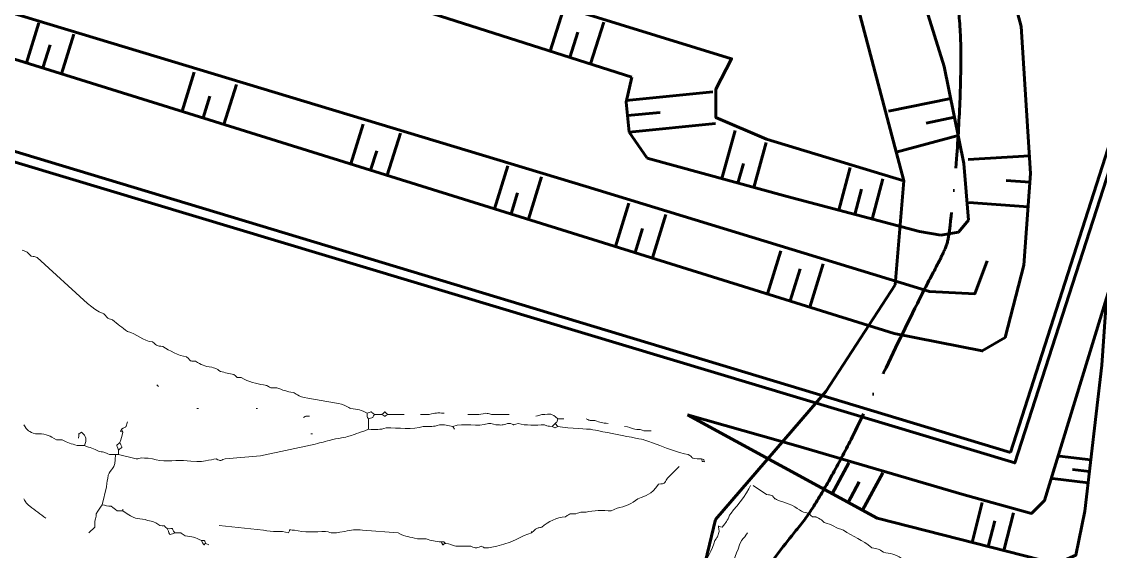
# Model space of a CAD drawing. Header units: centimetres. Extents: x -1591 to 2988, y -2086 to 1278.
# Drawn here: x 2119.3 to 2412.6, y -34.9 to 109.1 of the extents above; entities that cross this region are included whole.
import ezdxf

# ---------------------------------------------------------------- set-up
doc = ezdxf.new("R2010")
doc.units = ezdxf.units.CM
doc.header["$MEASUREMENT"] = 0
doc.linetypes.add('ACAD_ISO04W100', pattern=[30, 24, -3, 0, -3])
for name, color, linetype in [('layer 1', 7, 'Continuous'), ('Lines', 10, 'Continuous'), ('Дороги', 210, 'Continuous')]:
    doc.layers.add(name, color=color, linetype=linetype)

msp = doc.modelspace()

# ---------------------------------------------------------------- linework, layer by layer
at = {"layer": 'layer 1', "lineweight": 20}
for points, knots in [([(2223.306, 2.32), (2223.306, 2.32), (2218.88, 2.32), (2218.88, 2.32), (2218.88, 2.32), (2217.319, 3.393), (2218.832, 3.393), (2217.271, 2.32), (2217.271, 2.32), (2217.271, 2.32), (2215.259, 2.32), (2215.259, 2.32), (2215.259, 2.32), (2213.651, 3.364), (2215.109, 3.193), (2213.248, 2.722), (2213.248, 2.722), (2211.671, 3.531), (2210.676, 3.786), (2208.822, 3.929), (2208.822, 3.929), (2208.09, 4.154), (2207.559, 5.038), (2204.396, 5.538), (2204.396, 5.538), (2204.396, 5.538), (2197.154, 6.745), (2197.154, 6.745), (2197.154, 6.745), (2194.272, 7.243), (2193.86, 8.076), (2193.11, 8.317), (2193.11, 8.317), (2191.474, 8.482), (2190.207, 9.042), (2188.705, 9.562), (2188.705, 9.562), (2188.705, 9.562), (2187.096, 9.562), (2187.096, 9.562), (2187.096, 9.562), (2185.886, 10.275), (2186.412, 10.086), (2185.084, 10.366), (2185.084, 10.366), (2183.272, 10.621), (2180.995, 11.212), (2179.049, 12.378), (2179.049, 12.378), (2176.95, 12.543), (2178.652, 12.032), (2177.037, 13.183), (2177.037, 13.183), (2175.765, 13.423), (2174.688, 13.747), (2173.416, 13.987), (2173.416, 13.987), (2172.01, 15.02), (2172.634, 14.63), (2171.002, 15.194), (2171.002, 15.194), (2168.985, 15.349), (2168.225, 15.817), (2166.577, 16.804), (2166.577, 16.804), (2164.549, 17.004), (2165.883, 16.46), (2164.163, 18.011), (2164.163, 18.011), (2161.952, 18.18), (2159.578, 19.717), (2157.725, 20.827), (2157.725, 20.827), (2155.909, 20.966), (2156.339, 20.905), (2154.909, 22.034), (2154.909, 22.034), (2152.37, 22.284), (2150.548, 24.328), (2148.069, 24.85), (2148.069, 24.85), (2146.697, 25.963), (2145.377, 26.84), (2144.046, 28.069), (2144.046, 28.069), (2142.326, 28.564), (2143.063, 28.279), (2141.632, 29.678), (2141.632, 29.678), (2140.749, 30.271), (2140.725, 29.591), (2137.206, 32.495), (2137.206, 32.495), (2137.206, 32.495), (2123.527, 44.967), (2123.527, 44.967), (2123.527, 44.967), (2122.538, 45.323), (2122.837, 45.192), (2121.917, 45.37), (2121.917, 45.37), (2120.513, 46.666), (2121.123, 46.294), (2119.503, 46.979)], [0, 0, 0, 0, 0.037037, 0.037037, 0.037037, 0.037037, 0.0740741, 0.0740741, 0.0740741, 0.0740741, 0.1111111, 0.1111111, 0.1111111, 0.1111111, 0.1481481, 0.1481481, 0.1481481, 0.1481482, 0.1851852, 0.1851852, 0.1851852, 0.1851852, 0.2222222, 0.2222222, 0.2222222, 0.2222222, 0.2592593, 0.2592593, 0.2592593, 0.2592593, 0.2962963, 0.2962963, 0.2962963, 0.2962963, 0.3333333, 0.3333333, 0.3333333, 0.3333333, 0.3703704, 0.3703704, 0.3703704, 0.3703704, 0.4074074, 0.4074074, 0.4074074, 0.4074074, 0.4444444, 0.4444444, 0.4444444, 0.4444445, 0.4814815, 0.4814815, 0.4814815, 0.4814815, 0.5185185, 0.5185185, 0.5185185, 0.5185185, 0.5555556, 0.5555556, 0.5555556, 0.5555556, 0.5925926, 0.5925926, 0.5925926, 0.5925926, 0.6296296, 0.6296296, 0.6296296, 0.6296296, 0.6666667, 0.6666667, 0.6666667, 0.6666667, 0.7037037, 0.7037037, 0.7037037, 0.7037037, 0.7407407, 0.7407407, 0.7407407, 0.7407408, 0.7777778, 0.7777778, 0.7777778, 0.7777778, 0.8148148, 0.8148148, 0.8148148, 0.8148148, 0.8518519, 0.8518519, 0.8518519, 0.8518519, 0.8888889, 0.8888889, 0.8888889, 0.8888889, 0.9259259, 0.9259259, 0.9259259, 0.9259259, 1, 1, 1, 1]), ([(2119.906, -0.497), (2120.981, -2.053), (2121.221, -2.405), (2123.124, -2.911), (2123.124, -2.911), (2123.124, -2.911), (2123.929, -2.911), (2123.929, -2.911), (2123.929, -2.911), (2126.126, -2.959), (2126.996, -3.466), (2128.757, -4.52), (2128.757, -4.52), (2128.757, -4.52), (2130.366, -4.52), (2130.366, -4.52), (2130.366, -4.52), (2131.91, -5.411), (2132.763, -5.567), (2134.39, -6.129), (2134.39, -6.129), (2134.39, -6.129), (2136.401, -6.129), (2136.401, -6.129), (2136.401, -6.129), (2138.042, -6.802), (2138.762, -6.779), (2140.425, -7.739), (2140.425, -7.739), (2142.041, -7.863), (2141.821, -7.974), (2143.241, -8.543), (2143.241, -8.543), (2143.241, -8.543), (2144.851, -8.543), (2144.851, -8.543), (2144.851, -8.543), (2144.851, -8.543), (2145.655, -8.543), (2145.655, -8.543), (2145.655, -8.543), (2145.655, -8.543), (2150.483, -9.751), (2150.483, -9.751), (2150.483, -9.751), (2150.979, -9.786), (2151.276, -9.136), (2154.909, -9.751), (2154.909, -9.751), (2157.356, -10.544), (2160.625, -10.153), (2163.358, -10.153), (2163.358, -10.153), (2169.128, -11.065), (2170.461, -9.767), (2172.209, -9.751), (2172.209, -9.751), (2173.844, -10.35), (2172.819, -10.336), (2174.623, -9.751), (2174.623, -9.751), (2174.623, -9.751), (2184.279, -8.946), (2184.279, -8.946), (2184.279, -8.946), (2184.279, -8.946), (2199.166, -5.727), (2199.166, -5.727), (2199.166, -5.727), (2200.674, -5.238), (2201.996, -5.072), (2203.592, -4.52), (2203.592, -4.52), (2209.811, -3.405), (2207.545, -3.816), (2213.65, -1.704), (2213.65, -1.704), (2213.65, -1.704), (2213.65, 1.113), (2213.65, 1.113)], [0, 0, 0, 0, 0.047619, 0.047619, 0.047619, 0.0476191, 0.0952381, 0.0952381, 0.0952381, 0.0952381, 0.1428571, 0.1428571, 0.1428571, 0.1428572, 0.1904762, 0.1904762, 0.1904762, 0.1904762, 0.2380952, 0.2380952, 0.2380952, 0.2380952, 0.2857143, 0.2857143, 0.2857143, 0.2857143, 0.3333333, 0.3333333, 0.3333333, 0.3333333, 0.3809524, 0.3809524, 0.3809524, 0.3809524, 0.4285714, 0.4285714, 0.4285714, 0.4285714, 0.4761905, 0.4761905, 0.4761905, 0.4761905, 0.5238095, 0.5238095, 0.5238095, 0.5238095, 0.5714286, 0.5714286, 0.5714286, 0.5714286, 0.6190476, 0.6190476, 0.6190476, 0.6190476, 0.6666667, 0.6666667, 0.6666667, 0.6666667, 0.7142857, 0.7142857, 0.7142857, 0.7142857, 0.7619048, 0.7619048, 0.7619048, 0.7619048, 0.8095238, 0.8095238, 0.8095238, 0.8095238, 0.8571429, 0.8571429, 0.8571429, 0.8571429, 0.9047619, 0.9047619, 0.9047619, 0.9047619, 1, 1, 1, 1]), ([(2146.46, -1.704), (2146.277, -2.45), (2145.671, -2.059), (2146.862, -2.508), (2146.862, -2.508), (2146.862, -2.508), (2146.46, -1.704), (2146.46, -1.704), (2146.46, -1.704), (2148.008, -0.736), (2147.582, -1.386), (2148.069, 0.308)], [0, 0, 0, 0, 0.25, 0.25, 0.25, 0.25, 0.5, 0.5, 0.5, 0.5, 1, 1, 1, 1]), ([(2215.259, 2.32), (2214.387, 1.153), (2215.412, 1.835), (2213.65, 1.113), (2213.65, 1.113), (2213.204, 2.04), (2213.248, 1.286), (2213.248, 2.722)], [0, 0, 0, 0, 0.3333333, 0.3333333, 0.3333333, 0.3333333, 1, 1, 1, 1]), ([(2227.732, 2.32), (2227.732, 2.32), (2230.146, 2.32), (2230.146, 2.32), (2230.146, 2.32), (2231.88, 2.882), (2232.272, 2.722), (2234.169, 2.722)], [0, 0, 0, 0, 0.3333333, 0.3333333, 0.3333333, 0.3333333, 1, 1, 1, 1]), ([(2251.872, 2.32), (2251.872, 2.32), (2247.044, 2.32), (2247.044, 2.32), (2247.044, 2.32), (2246.055, 2.675), (2246.354, 2.544), (2245.435, 2.722), (2245.435, 2.722), (2243.6, 2.127), (2242.627, 2.32), (2240.606, 2.32)], [0, 0, 0, 0, 0.25, 0.25, 0.25, 0.25, 0.5, 0.5, 0.5, 0.5, 1, 1, 1, 1]), ([(2266.758, 1.113), (2266.758, 1.113), (2265.149, 1.113), (2265.149, 1.113), (2265.149, 1.113), (2263.186, 2.882), (2263.407, 2.32), (2260.723, 2.32), (2260.723, 2.32), (2259.734, 1.964), (2260.033, 2.095), (2259.114, 1.917)], [0, 0, 0, 0, 0.25, 0.25, 0.25, 0.25, 0.5, 0.5, 0.5, 0.5, 1, 1, 1, 1]), ([(2304.176, -9.751), (2304.563, -10.777), (2303.954, -10.168), (2304.98, -10.555), (2304.98, -10.555), (2304.593, -9.529), (2305.201, -10.138), (2304.176, -9.751), (2304.176, -9.751), (2300.436, -9.751), (2302.167, -9.183), (2300.555, -8.543), (2300.555, -8.543), (2298.642, -8.397), (2290.87, -5.346), (2288.484, -4.52), (2288.484, -4.52), (2288.484, -4.52), (2274, -1.704), (2274, -1.704), (2274, -1.704), (2273.661, -1.65), (2268.283, -1.505), (2265.149, -0.899), (2265.149, -0.899), (2265.149, -0.899), (2264.344, -0.094), (2264.344, -0.094), (2264.344, -0.094), (2264.871, 0.335), (2264.761, 0.044), (2265.149, 1.113)], [0, 0, 0, 0, 0.1111111, 0.1111111, 0.1111111, 0.1111111, 0.2222222, 0.2222222, 0.2222222, 0.2222222, 0.3333333, 0.3333333, 0.3333333, 0.3333333, 0.4444444, 0.4444444, 0.4444444, 0.4444445, 0.5555556, 0.5555556, 0.5555556, 0.5555556, 0.6666667, 0.6666667, 0.6666667, 0.6666667, 0.7777778, 0.7777778, 0.7777778, 0.7777778, 1, 1, 1, 1]), ([(2278.828, -0.094), (2277.055, -0.056), (2276.748, 0.177), (2275.207, 0.71), (2275.207, 0.71), (2273.553, 0.71), (2274.17, 0.578), (2272.793, 1.113)], [0, 0, 0, 0, 0.3333333, 0.3333333, 0.3333333, 0.3333333, 1, 1, 1, 1]), ([(2136.401, -6.129), (2137.085, -4.369), (2136.963, -3.647), (2135.597, -2.508), (2135.597, -2.508), (2134.342, -3.548), (2135.002, -2.03), (2134.792, -4.118)], [0, 0, 0, 0, 0.3333333, 0.3333333, 0.3333333, 0.3333333, 1, 1, 1, 1]), ([(2146.058, -5.325), (2146.711, -7.109), (2146.8, -6.353), (2145.655, -7.336), (2145.655, -7.336), (2145.001, -5.552), (2144.913, -6.308), (2146.058, -5.325), (2146.058, -5.325), (2146.423, -4.268), (2146.646, -3.65), (2146.862, -2.508)], [0, 0, 0, 0, 0.25, 0.25, 0.25, 0.25, 0.5, 0.5, 0.5, 0.5, 1, 1, 1, 1]), ([(2236.985, -1.704), (2236.985, -1.704), (2236.583, -0.899), (2236.583, -0.899), (2236.583, -0.899), (2235.323, -0.8), (2234.136, -0.311), (2232.962, -0.497), (2232.962, -0.497), (2231.174, -1.077), (2230.497, -0.899), (2228.536, -0.899), (2228.536, -0.899), (2225.658, -1.832), (2221.669, -1.301), (2218.478, -1.301), (2218.478, -1.301), (2216.644, -1.896), (2215.671, -1.704), (2213.65, -1.704)], [0, 0, 0, 0, 0.1666667, 0.1666667, 0.1666667, 0.1666667, 0.3333333, 0.3333333, 0.3333333, 0.3333333, 0.5, 0.5, 0.5, 0.5, 0.6666667, 0.6666667, 0.6666667, 0.6666667, 1, 1, 1, 1]), ([(2251.47, -0.094), (2249.929, -0.692), (2249.993, -0.497), (2248.251, -0.497), (2248.251, -0.497), (2247.07, -0.106), (2247.511, -0.192), (2246.239, -0.094)], [0, 0, 0, 0, 0.3333333, 0.3333333, 0.3333333, 0.3333333, 1, 1, 1, 1]), ([(2252.274, -0.094), (2252.274, -0.094), (2251.47, -0.094), (2251.47, -0.094), (2251.47, -0.094), (2251.47, -0.094), (2252.274, -0.094), (2252.274, -0.094), (2252.274, -0.094), (2253.766, -0.569), (2252.345, -0.738), (2254.286, -0.094), (2254.286, -0.094), (2256.41, -0.783), (2259.138, -0.497), (2261.528, -0.497), (2261.528, -0.497), (2262.709, -0.888), (2262.268, -0.802), (2263.54, -0.899), (2263.54, -0.899), (2263.54, -0.899), (2264.344, -0.094), (2264.344, -0.094)], [0, 0, 0, 0, 0.1428571, 0.1428571, 0.1428571, 0.1428572, 0.2857143, 0.2857143, 0.2857143, 0.2857143, 0.4285714, 0.4285714, 0.4285714, 0.4285714, 0.5714286, 0.5714286, 0.5714286, 0.5714286, 0.7142857, 0.7142857, 0.7142857, 0.7142857, 1, 1, 1, 1]), ([(2290.496, -2.106), (2290.496, -2.106), (2290.496, -2.106), (2290.496, -2.106), (2290.496, -2.106), (2290.496, -2.106), (2288.484, -2.106), (2288.484, -2.106), (2288.484, -2.106), (2287.064, -1.645), (2287.652, -1.738), (2286.07, -1.704), (2286.07, -1.704), (2285.013, -1.338), (2284.395, -1.115), (2283.254, -0.899)], [0, 0, 0, 0, 0.2, 0.2, 0.2, 0.2, 0.4, 0.4, 0.4, 0.4, 0.6, 0.6, 0.6, 0.6, 1, 1, 1, 1]), ([(2146.862, -23.43), (2146.862, -23.43), (2146.862, -23.43), (2146.862, -23.43), (2146.862, -23.43), (2146.862, -23.43), (2146.862, -23.832), (2146.862, -23.832), (2146.862, -23.832), (2146.862, -23.832), (2145.253, -23.832), (2145.253, -23.832), (2145.253, -23.832), (2144.53, -23.261), (2144.379, -23.117), (2143.644, -22.625), (2143.644, -22.625), (2142.688, -22.552), (2142.124, -22.392), (2141.23, -22.223), (2141.23, -22.223), (2141.23, -22.223), (2142.38, -17.366), (2142.38, -17.366), (2142.38, -17.366), (2142.471, -15.804), (2142.725, -15.66), (2142.839, -14.176), (2142.839, -14.176), (2143.428, -12.323), (2144.851, -12.963), (2144.851, -8.543)], [0, 0, 0, 0, 0.1111111, 0.1111111, 0.1111111, 0.1111111, 0.2222222, 0.2222222, 0.2222222, 0.2222222, 0.3333333, 0.3333333, 0.3333333, 0.3333333, 0.4444444, 0.4444444, 0.4444444, 0.4444445, 0.5555556, 0.5555556, 0.5555556, 0.5555556, 0.6666667, 0.6666667, 0.6666667, 0.6666667, 0.7777778, 0.7777778, 0.7777778, 0.7777778, 1, 1, 1, 1]), ([(2173.014, -27.856), (2173.014, -27.856), (2185.084, -29.063), (2185.084, -29.063), (2185.084, -29.063), (2187.678, -29.904), (2189.585, -28.959), (2191.924, -29.867), (2191.924, -29.867), (2192.483, -28.733), (2191.488, -29.109), (2193.533, -29.063), (2193.533, -29.063), (2195.98, -29.856), (2199.249, -29.465), (2201.982, -29.465), (2201.982, -29.465), (2204.074, -29.796), (2202.979, -30.182), (2207.213, -29.465), (2207.213, -29.465), (2209.047, -28.87), (2210.02, -29.063), (2212.041, -29.063), (2212.041, -29.063), (2212.041, -29.063), (2221.697, -29.867), (2221.697, -29.867), (2221.697, -29.867), (2223.955, -31.026), (2224.74, -30.768), (2226.927, -31.477), (2226.927, -31.477), (2226.927, -31.477), (2229.341, -31.477), (2229.341, -31.477), (2229.341, -31.477), (2230.668, -31.907), (2231.853, -32.248), (2233.364, -32.281), (2233.364, -32.281), (2234.714, -32.281), (2233.737, -32.164), (2234.571, -32.684), (2234.571, -32.684), (2235.713, -32.899), (2236.331, -33.123), (2237.388, -33.488), (2237.388, -33.488), (2237.388, -33.488), (2241.411, -33.488), (2241.411, -33.488), (2241.411, -33.488), (2243.155, -34.054), (2242.537, -34.144), (2244.228, -33.488), (2244.228, -33.488), (2245.512, -33.998), (2244.612, -33.855), (2246.239, -33.891), (2246.239, -33.891), (2252.724, -32.938), (2255.508, -30.373), (2257.907, -29.867), (2257.907, -29.867), (2259.911, -27.902), (2259.796, -28.692), (2260.723, -28.258), (2260.723, -28.258), (2262.598, -26.779), (2264.747, -25.627), (2267.161, -25.442), (2267.161, -25.442), (2268.854, -24.464), (2267.96, -24.681), (2269.977, -24.637), (2269.977, -24.637), (2271.468, -24.154), (2271.128, -24.235), (2272.793, -24.235), (2272.793, -24.235), (2274.81, -23.581), (2277.358, -23.832), (2279.633, -23.832), (2279.633, -23.832), (2279.633, -23.832), (2281.271, -23.084), (2281.271, -23.084), (2281.271, -23.084), (2283.191, -22.878), (2285.346, -21.82), (2286.875, -20.614), (2286.875, -20.614), (2289.308, -19.474), (2290.38, -19.74), (2292.508, -16.59), (2292.508, -16.59), (2294.43, -16.401), (2293.87, -16.662), (2294.922, -14.981), (2294.922, -14.981), (2294.922, -14.981), (2298.141, -11.762), (2298.141, -11.762)], [0, 0, 0, 0, 0.037037, 0.037037, 0.037037, 0.037037, 0.0740741, 0.0740741, 0.0740741, 0.0740741, 0.1111111, 0.1111111, 0.1111111, 0.1111111, 0.1481481, 0.1481481, 0.1481481, 0.1481482, 0.1851852, 0.1851852, 0.1851852, 0.1851852, 0.2222222, 0.2222222, 0.2222222, 0.2222222, 0.2592593, 0.2592593, 0.2592593, 0.2592593, 0.2962963, 0.2962963, 0.2962963, 0.2962963, 0.3333333, 0.3333333, 0.3333333, 0.3333333, 0.3703704, 0.3703704, 0.3703704, 0.3703704, 0.4074074, 0.4074074, 0.4074074, 0.4074074, 0.4444444, 0.4444444, 0.4444444, 0.4444445, 0.4814815, 0.4814815, 0.4814815, 0.4814815, 0.5185185, 0.5185185, 0.5185185, 0.5185185, 0.5555556, 0.5555556, 0.5555556, 0.5555556, 0.5925926, 0.5925926, 0.5925926, 0.5925926, 0.6296296, 0.6296296, 0.6296296, 0.6296296, 0.6666667, 0.6666667, 0.6666667, 0.6666667, 0.7037037, 0.7037037, 0.7037037, 0.7037037, 0.7407407, 0.7407407, 0.7407407, 0.7407408, 0.7777778, 0.7777778, 0.7777778, 0.7777778, 0.8148148, 0.8148148, 0.8148148, 0.8148148, 0.8518519, 0.8518519, 0.8518519, 0.8518519, 0.8888889, 0.8888889, 0.8888889, 0.8888889, 0.9259259, 0.9259259, 0.9259259, 0.9259259, 1, 1, 1, 1]), ([(2298.141, -52.8), (2298.158, -54.128), (2297.69, -53.471), (2298.945, -54.41), (2298.945, -54.41), (2298.776, -52.426), (2299.313, -53.877), (2298.141, -52.8), (2298.141, -52.8), (2298.141, -52.8), (2298.945, -52.8), (2298.945, -52.8), (2298.945, -52.8), (2298.945, -50.49), (2300.554, -49.413), (2301.359, -47.57), (2301.359, -47.57), (2301.514, -46.766), (2301.61, -46.362), (2301.762, -45.558), (2301.762, -45.558), (2302.333, -44.835), (2302.477, -44.685), (2302.969, -43.949), (2302.969, -43.949), (2302.969, -43.949), (2302.969, -42.34), (2302.969, -42.34), (2302.969, -42.34), (2304.177, -41.031), (2304.151, -40.907), (2304.98, -39.523), (2304.98, -39.523), (2305.18, -36.924), (2307.239, -34.525), (2307.797, -31.879), (2307.797, -31.879), (2308.829, -30.473), (2308.439, -31.096), (2309.004, -29.465), (2309.004, -29.465), (2308.782, -27.126), (2308.288, -28.19), (2309.808, -28.258), (2309.808, -28.258), (2310.888, -26.927), (2311.178, -26.556), (2311.82, -25.039), (2311.82, -25.039), (2312.562, -23.924), (2316.781, -19.149), (2317.453, -16.993)], [0, 0, 0, 0, 0.0714286, 0.0714286, 0.0714286, 0.0714286, 0.1428571, 0.1428571, 0.1428571, 0.1428572, 0.2142857, 0.2142857, 0.2142857, 0.2142857, 0.2857143, 0.2857143, 0.2857143, 0.2857143, 0.3571429, 0.3571429, 0.3571429, 0.3571429, 0.4285714, 0.4285714, 0.4285714, 0.4285714, 0.5, 0.5, 0.5, 0.5, 0.5714286, 0.5714286, 0.5714286, 0.5714286, 0.6428571, 0.6428571, 0.6428571, 0.6428572, 0.7142857, 0.7142857, 0.7142857, 0.7142857, 0.7857143, 0.7857143, 0.7857143, 0.7857143, 0.8571429, 0.8571429, 0.8571429, 0.8571429, 1, 1, 1, 1]), ([(2428.899, -57.628), (2428.899, -57.628), (2429.704, -58.031), (2429.704, -58.031), (2429.704, -58.031), (2429.254, -56.839), (2429.645, -57.446), (2428.899, -57.628), (2428.899, -57.628), (2427.211, -57.309), (2427.433, -57.412), (2426.083, -56.421), (2426.083, -56.421), (2423.665, -57.153), (2423.991, -56.079), (2421.255, -56.019), (2421.255, -56.019), (2420.037, -55.536), (2420.85, -55.617), (2419.243, -55.617), (2419.243, -55.617), (2417.601, -54.421), (2419.327, -55.019), (2417.232, -54.812), (2417.232, -54.812), (2416.505, -54.326), (2415.97, -54.007), (2415.22, -53.605), (2415.22, -53.605), (2413.201, -54.105), (2414.961, -53.965), (2412.806, -53.605), (2412.806, -53.605), (2410.188, -51.74), (2406.706, -51.975), (2403.955, -50.386), (2403.955, -50.386), (2401.793, -50.22), (2397.735, -48.664), (2395.908, -47.57), (2395.908, -47.57), (2393.714, -47.402), (2389.512, -46.269), (2387.459, -45.558), (2387.459, -45.558), (2387.459, -45.558), (2385.447, -45.558), (2385.447, -45.558), (2385.447, -45.558), (2383.87, -44.749), (2382.876, -44.494), (2381.021, -44.351), (2381.021, -44.351), (2379.3, -43.125), (2378.334, -43.575), (2376.193, -42.34), (2376.193, -42.34), (2374.412, -42.203), (2375.342, -42.437), (2373.779, -41.535), (2373.779, -41.535), (2373.779, -41.535), (2372.17, -41.535), (2372.17, -41.535), (2372.17, -41.535), (2370.392, -40.509), (2371.101, -40.73), (2368.951, -40.73), (2368.951, -40.73), (2367.492, -39.888), (2366.438, -39.623), (2364.928, -38.719), (2364.928, -38.719), (2363.057, -38.534), (2363.199, -38.317), (2361.709, -37.109), (2361.709, -37.109), (2360.226, -36.995), (2360.082, -36.742), (2358.491, -36.707), (2358.491, -36.707), (2356.976, -35.628), (2355.486, -35.442), (2353.663, -35.098), (2353.663, -35.098), (2352.233, -34.079), (2352.198, -34.222), (2350.444, -33.891), (2350.444, -33.891), (2348.043, -31.674), (2345.252, -30.998), (2342.8, -29.063), (2342.8, -29.063), (2340.606, -28.6), (2339.763, -27.513), (2337.569, -27.051), (2337.569, -27.051), (2336.626, -26.108), (2336.89, -26.405), (2335.96, -25.844), (2335.96, -25.844), (2334.797, -25.343), (2335.814, -25.557), (2334.351, -25.442), (2334.351, -25.442), (2333.033, -24.402), (2333.58, -24.581), (2331.937, -24.235), (2331.937, -24.235), (2330.279, -23.497), (2329.448, -22.172), (2325.097, -21.016), (2325.097, -21.016), (2323.39, -20.135), (2324.546, -20.962), (2323.488, -19.809), (2323.488, -19.809), (2322.499, -19.453), (2322.798, -19.584), (2321.878, -19.407), (2321.878, -19.407), (2321.878, -19.407), (2318.257, -16.993), (2318.257, -16.993)], [0, 0, 0, 0, 0.03125, 0.03125, 0.03125, 0.03125, 0.0625, 0.0625, 0.0625, 0.0625, 0.09375, 0.09375, 0.09375, 0.09375, 0.125, 0.125, 0.125, 0.125, 0.15625, 0.15625, 0.15625, 0.15625, 0.1875, 0.1875, 0.1875, 0.1875, 0.21875, 0.21875, 0.21875, 0.21875, 0.25, 0.25, 0.25, 0.25, 0.28125, 0.28125, 0.28125, 0.28125, 0.3125, 0.3125, 0.3125, 0.3125, 0.34375, 0.34375, 0.34375, 0.34375, 0.375, 0.375, 0.375, 0.375, 0.40625, 0.40625, 0.40625, 0.40625, 0.4375, 0.4375, 0.4375, 0.4375, 0.46875, 0.46875, 0.46875, 0.46875, 0.5, 0.5, 0.5, 0.5, 0.53125, 0.53125, 0.53125, 0.53125, 0.5625, 0.5625, 0.5625, 0.5625, 0.59375, 0.59375, 0.59375, 0.59375, 0.625, 0.625, 0.625, 0.625, 0.65625, 0.65625, 0.65625, 0.65625, 0.6875, 0.6875, 0.6875, 0.6875, 0.71875, 0.71875, 0.71875, 0.71875, 0.75, 0.75, 0.75, 0.75, 0.78125, 0.78125, 0.78125, 0.78125, 0.8125, 0.8125, 0.8125, 0.8125, 0.84375, 0.84375, 0.84375, 0.84375, 0.875, 0.875, 0.875, 0.875, 0.90625, 0.90625, 0.90625, 0.90625, 0.9375, 0.9375, 0.9375, 0.9375, 1, 1, 1, 1]), ([(2125.941, -25.844), (2124.366, -24.814), (2123.042, -23.657), (2121.515, -22.625), (2121.515, -22.625), (2120.493, -21.603), (2120.585, -21.724), (2119.906, -20.614)], [0, 0, 0, 0, 0.3333333, 0.3333333, 0.3333333, 0.3333333, 1, 1, 1, 1]), ([(2137.608, -29.867), (2137.608, -29.867), (2139.218, -28.258), (2139.218, -28.258), (2139.218, -28.258), (2139.218, -28.258), (2139.218, -26.649), (2139.218, -26.649), (2139.218, -26.649), (2139.609, -25.468), (2139.522, -25.909), (2139.62, -24.637), (2139.62, -24.637), (2140.26, -23.568), (2140.409, -23.262), (2141.23, -22.223)], [0, 0, 0, 0, 0.2, 0.2, 0.2, 0.2, 0.4, 0.4, 0.4, 0.4, 0.6, 0.6, 0.6, 0.6, 1, 1, 1, 1]), ([(2170.198, -33.086), (2170.198, -33.086), (2169.393, -32.684), (2169.393, -32.684), (2169.393, -32.684), (2168.726, -31.599), (2169.432, -32.074), (2168.186, -31.879), (2168.186, -31.879), (2166.609, -31.07), (2165.615, -30.815), (2163.76, -30.672), (2163.76, -30.672), (2162.162, -29.533), (2163.112, -29.867), (2160.944, -29.867), (2160.944, -29.867), (2159.779, -28.152), (2160.929, -28.857), (2158.932, -28.66), (2158.932, -28.66), (2157.339, -27.5), (2158.986, -28.018), (2156.921, -27.856), (2156.921, -27.856), (2155.116, -26.531), (2154.857, -26.882), (2152.897, -26.246), (2152.897, -26.246), (2150.676, -25.871), (2150.204, -26.287), (2146.862, -23.832)], [0, 0, 0, 0, 0.1111111, 0.1111111, 0.1111111, 0.1111111, 0.2222222, 0.2222222, 0.2222222, 0.2222222, 0.3333333, 0.3333333, 0.3333333, 0.3333333, 0.4444444, 0.4444444, 0.4444444, 0.4444445, 0.5555556, 0.5555556, 0.5555556, 0.5555556, 0.6666667, 0.6666667, 0.6666667, 0.6666667, 0.7777778, 0.7777778, 0.7777778, 0.7777778, 1, 1, 1, 1]), ([(2309.808, -58.835), (2309.808, -58.835), (2309.808, -58.835), (2309.808, -58.835), (2309.808, -58.835), (2310.237, -57.258), (2309.674, -58.28), (2311.015, -56.824), (2311.015, -56.824), (2311.015, -56.824), (2311.015, -44.754), (2311.015, -44.754), (2311.015, -44.754), (2311.294, -43.948), (2311.541, -43.145), (2311.82, -42.34), (2311.82, -42.34), (2311.82, -42.34), (2311.82, -40.73), (2311.82, -40.73), (2311.82, -40.73), (2313.011, -37.055), (2313.613, -35.434), (2315.039, -31.879), (2315.039, -31.879), (2315.91, -30.934), (2315.988, -30.843), (2316.648, -29.867)], [0, 0, 0, 0, 0.125, 0.125, 0.125, 0.125, 0.25, 0.25, 0.25, 0.25, 0.375, 0.375, 0.375, 0.375, 0.5, 0.5, 0.5, 0.5, 0.625, 0.625, 0.625, 0.625, 0.75, 0.75, 0.75, 0.75, 1, 1, 1, 1])]:
    msp.add_open_spline(points, degree=3, knots=knots, dxfattribs=at)
for points in [[(2156.518, 9.964), (2156.518, 9.964), (2156.116, 10.366), (2156.116, 10.366)], [(2167.381, 3.929), (2167.381, 3.929), (2166.979, 3.929), (2166.979, 3.929)], [(2183.475, 3.929), (2183.475, 3.929), (2183.072, 3.929), (2183.072, 3.929)], [(2195.947, 1.515), (2196.875, 1.961), (2196.121, 1.917), (2197.557, 1.917)], [(2218.88, 2.32), (2217.672, 1.739), (2218.479, 1.739), (2217.271, 2.32)], [(2246.239, -0.094), (2243.372, -1.207), (2239.45, 0.214), (2236.583, -0.899)], [(2123.929, -2.911), (2123.929, -2.911), (2123.124, -2.911), (2123.124, -2.911)], [(2198.361, -2.911), (2198.361, -2.911), (2197.959, -2.911), (2197.959, -2.911)], [(2265.149, -0.899), (2263.94, -1.48), (2264.748, -1.48), (2263.54, -0.899)], [(2145.655, -8.543), (2145.655, -8.543), (2145.655, -7.336), (2145.655, -7.336)], [(2160.944, -29.867), (2159.098, -30.414), (2159.867, -30.823), (2158.932, -28.66)], [(2169.393, -32.684), (2168.792, -32.661), (2169.307, -34.038), (2168.186, -31.879)], [(2257.907, -29.465), (2257.907, -29.465), (2257.907, -29.867), (2257.907, -29.867)], [(2234.571, -32.684), (2233.443, -33.05), (2234.15, -33.559), (2233.364, -32.281)]]:
    msp.add_open_spline(points, degree=3, dxfattribs=at)
at = {"layer": 'Lines', "color": 2, "lineweight": 60}
for p, q in [((2359.17, 65.785), (2346.39, 114.079)), ((2356.79, 37.565), (2359.17, 65.785)), ((2338.021, 8.587), (2356.79, 37.565)), ((2307.979, -26.168), (2338.021, 8.587)), ((2296.369, -74.738), (2307.979, -26.168))]:
    msp.add_line(p, q, dxfattribs=at)
at = {"layer": 'Lines', "color": 2, "linetype": 'ACAD_ISO04W100', "lineweight": 60, "ltscale": 2, "flags": 128}
msp.add_lwpolyline([(2268.241, -1620.636, -0.0473979), (2285.377, -1603.938, -0.0804125), (2297.686, -1596.935, -0.0221461), (2316.728, -1590.782, 0.0332396), (2329.328, -1586.401, 0.0119518), (2356.757, -1573.986, 0.0316261), (2366.684, -1568.405, 0.0106622), (2373.47, -1563.796, 0.0037039), (2392.613, -1549.971, 0.0103155), (2410.779, -1536.061, 0.0292409), (2416.784, -1530.659, 0.096762), (2420.415, -1525.2, 0.0334683), (2426.453, -1507.397, 0.0225267), (2428.331, -1498.798, 0.0291448), (2429.09, -1492.035, 0.1095233), (2426.934, -1479.065, 0.1369562), (2420.485, -1470.671, 0.0142794), (2414.769, -1466.635, -0.0101864), (2406.712, -1461.043, -0.007342), (2384.588, -1444.51, -0.0227822), (2377.789, -1438.76, -0.0900094), (2373.979, -1433.682, -0.0843196), (2372.005, -1427.205, -0.0483892), (2371.859, -1422.501, -0.028938), (2372.828, -1414.703, -0.0371611), (2376.152, -1401.988, -0.0540683), (2379.989, -1393.796, -0.0400519), (2385.218, -1386.567, -0.0335161), (2392.66, -1378.941, -0.0421213), (2403.72, -1370.596, 0.038753), (2415.798, -1361.609, 0.0222848), (2423.402, -1354.358, 0.0604493), (2425.735, -1351.25, 0.0798615), (2427.295, -1347.149, 0.0290887), (2429.04, -1335.294, 0.0181392), (2429.709, -1322.354, 0.047515), (2429.315, -1317.413, 0.0293331), (2427.82, -1311.116, 0.0176021), (2424.357, -1300.907, 0.0126682), (2420.65, -1291.824, 0.0269406), (2418.573, -1287.703, 0.0389206), (2413.466, -1280.213, 0.0172309), (2400.124, -1264.712, 0.0040793), (2387.657, -1251.417, 0.0064367), (2379.579, -1243.159, 0.019066), (2360.369, -1225.425, -0.0220633), (2343.859, -1209.999, -0.0060321), (2331.256, -1196.823, -0.0113489), (2324.804, -1189.59, -0.0037075), (2315.3, -1178.267, 0.0024174), (2300.77, -1160.864, 0.0048878), (2294.401, -1153.459, -0.0093461), (2291.104, -1149.557, -0.0546895), (2289.357, -1146.851, -0.0322719), (2287.238, -1141.834, -0.0119872), (2286.288, -1138.882, 0.0060467), (2284.476, -1133.008, 0.0312036), (2274.267, -1106.976, -0.050638), (2268.594, -1090.677, -0.0170539), (2266.482, -1080.243, -0.0045143), (2260.215, -1040.528, -0.0022411), (2257.329, -1020.488, -0.0250624), (2257.169, -1018.684, -0.030396), (2257.225, -1016.223, -0.0052679), (2258.554, -1002.093, -0.0055788), (2260.025, -989.408, -0.0062605), (2261.604, -978.138, -0.034076), (2263.978, -967.511, -0.0385085), (2267.418, -958.506, -0.0318171), (2269.813, -954.179, -0.0228333), (2273.786, -948.552, -0.0352647), (2278.633, -943.145, -0.0466105), (2282.922, -939.704, -0.0556285), (2288.696, -936.757, -0.0521481), (2295.381, -935.003, -0.0260179), (2305.899, -933.944, 0.0219728), (2318.361, -932.791, 0.0055631), (2331.04, -930.909, 0.0046846), (2346.048, -928.367, 0.0251931), (2359.723, -925.2, 0.0290246), (2371.229, -921.182, 0.0628473), (2377.918, -917.356, 0.0585663), (2383.897, -911.65, 0.0505616), (2388.491, -904.799, 0.1036694), (2389.623, -900.905, 0.0014406), (2389.93, -896.737, -0.0011046), (2390.327, -891.301, -0.0051859), (2391.848, -873.555, 0.0392212), (2391.889, -871.197, 0.0269718), (2391.86, -870.946, 0.0008512), (2390.501, -863.052, 0.0012128), (2388.695, -852.817, 0.0052482), (2388.247, -850.457, 0.0513741), (2387.808, -849.039, 0.0075942), (2383.735, -839.885, 0.0147505), (2379.853, -832.112, 0.0261982), (2377.315, -827.927, 0.0683712), (2373.142, -823.302, 0.0506234), (2366.209, -818.568, 0.0064353), (2360.291, -815.45, -0.0050058), (2352.673, -811.463, -0.0041234), (2321.663, -794.505, -0.0155222), (2313.608, -789.679, -0.0317076), (2306.483, -784.439, 0.0206546), (2295.734, -776.161, 0.0133116), (2287.787, -770.86, -0.0105101), (2277.686, -764.203, -0.0281671), (2269.259, -757.662, -0.108411), (2267.589, -755.412, -0.0562654), (2266.845, -753.089, -0.0095222), (2264.292, -738.947, -0.0043697), (2262.314, -725.93, -0.0207906), (2262.036, -723.176, -0.0542254), (2262.267, -718.518, -0.0178248), (2264.986, -704.632, -0.0127486), (2267.178, -696.207, -0.0134491), (2269.672, -688.341, -0.1000092), (2275.964, -677.68, 0.1185946), (2280.956, -668.465, 0.0251366), (2282.906, -659.322, -0.0213324), (2285.121, -648.534, -0.0100478), (2287.32, -640.438, 0.0133287), (2288.939, -634.323, 0.039298), (2289.849, -628.438, 0.0155451), (2290.508, -613.42, 0.0821467), (2288.019, -597.084, -0.106119), (2286.69, -584.304, -0.033215), (2287.915, -577.344, 0.0278131), (2289.467, -569.052, 0.0380871), (2290.301, -553.391, -0.0474699), (2291.207, -540.831, -0.0301545), (2293.814, -529.553, -0.0468862), (2296.587, -522.633, -0.0039128), (2299.491, -517.091, -0.0021424), (2304.916, -507.035, -0.0029044), (2315.948, -487.075, -0.0029558), (2327.016, -467.589, -0.0238289), (2332.852, -458.487, -0.0423921), (2336.784, -453.843, -0.1084446), (2342.774, -450.025, 0.0579429), (2354.544, -444.088, 0.0165756), (2360.809, -439.652, 0.0203029), (2365.644, -435.663, 0.1171845), (2371.239, -427.606, 0.1105443), (2372.827, -417.346, 0.0431328), (2371.534, -408.947, 0.0423828), (2368.782, -400.75, 0.0186078), (2364.015, -390.772, 0.0720519), (2362.332, -388.448, 0.0132199), (2357.125, -383.362, -0.0104841), (2350.525, -376.984, -0.0012392), (2346.93, -373.343, 0.0010976), (2342.872, -369.232, 0.0268446), (2332.017, -359.397, -0.0176424), (2315.234, -344.745, -0.0423681), (2302.302, -330.385, -0.1205315), (2299.569, -324.072, -0.0325436), (2299.039, -318.969, -0.0177069), (2299.01, -309.546, -0.0069197), (2299.524, -298.415, -0.0270226), (2299.849, -295.578, -0.0317193), (2301.074, -290.381, -0.0074862), (2307.966, -268.857, -0.0069698), (2313.454, -253.283, -0.0308176), (2314.959, -249.861, -0.0451209), (2316.585, -247.302, -0.0089156), (2326.147, -235.335, -0.0143963), (2335.916, -224.214, -0.0173153), (2344.609, -215.5, -0.1381179), (2351.917, -211.719, 0.1499389), (2358.589, -208.068, 0.0834774), (2362.34, -202.655, 0.0630029), (2365.023, -194.38, 0.030973), (2365.939, -187.135, 0.038456), (2365.862, -181.25, 0.0488278), (2364.388, -173.482, 0.0938969), (2362.506, -169.797, 0.0407611), (2358.312, -165.214, 0.0120877), (2342.646, -151.359, 0.0108945), (2330.845, -141.853, -0.0147951), (2322.21, -134.785, -0.0422526), (2314.804, -127.16, -0.0482439), (2309.623, -119.42, -0.0647975), (2306.562, -111.39, -0.0515781), (2305.147, -100.703, -0.018872), (2305.22, -92.766, -0.0150215), (2305.986, -82.824, -0.0284294), (2309.243, -63.123, -0.0652662), (2312.245, -54.927, -0.0185546), (2315.711, -48.852, -0.0136031), (2320.96, -40.887, -0.0211413), (2329.862, -29.233, 0.0351732), (2335.018, -22.074, 0.0118911), (2339.946, -13.665, 0.0104147), (2345.139, -3.823, 0.0045856), (2352.404, 11.007, -0.0031654), (2362.867, 32.52, -0.0087001), (2367.489, 41.477, 0.0146212), (2370.177, 46.84, 0.0754241), (2371.417, 51.075, 0.0158673), (2373.551, 71.83, 0.0075807), (2374.465, 88.26, 0.0105284), (2374.694, 100.106, 0.0248873), (2374.066, 112.3, 0.0416438), (2372.726, 119.481, 0.0401492), (2369.935, 127.174, 0.025546), (2364.01, 138.574, 0.0146682), (2357.575, 148.845, -0.0204543), (2353.045, 156.264, -0.0148985), (2350.829, 160.548, 0.014446), (2348.547, 164.969, 0.0607072), (2344.501, 170.557, -0.0423365), (2338.421, 178.337, -0.0400263), (2332.441, 189.316, -0.0515496), (2329.424, 198.554, -0.0236704), (2327.742, 208.633, -0.0214167), (2326.893, 219.894, -0.0057087), (2326.515, 237.936, -0.0090045), (2326.612, 249.377, -0.0054068), (2327.107, 262.633, -0.0070233), (2327.741, 272.825, -0.0134176), (2328.814, 283.196, -0.0153396), (2330.271, 292.2, -0.0178074), (2331.319, 296.739, -0.0043229), (2336.457, 315.224, -0.015118), (2341.359, 330.53, -0.0206576), (2345.739, 341.448, -0.0812986), (2352.095, 351.042, -0.064769), (2363.171, 360.261, -0.01821), (2370.904, 364.776, -0.0394142), (2374.698, 366.439, -0.0162802), (2382.394, 368.835, -0.0092973), (2396.066, 372.335, -0.0106329), (2421.303, 377.736, -0.0110321), (2445.83, 381.882, -0.0166473), (2474.056, 385.06, -0.0219454), (2495.594, 385.813, -0.0192177), (2513.427, 384.968, 0.0236507), (2527.926, 384.409, 0.005019), (2540.303, 384.642, -0.0017675), (2575.441, 385.532, -0.0054482), (2587.652, 385.665, -0.0026126), (2613.116, 385.532)], format="xyb", dxfattribs=at)
at = {"layer": 'Дороги', "color": 2, "lineweight": 60}
for p, q in [((2388.227, -7.997), (2454.496, 198.799)), ((1768.403, 179.293), (2388.227, -7.997)), ((2285.249, 93.965), (2143.292, 139.306)), ((2263.042, 101.058), (2266.598, 112.19)), ((2364.868, 113.752), (2370.181, 96.905)), ((2120.657, 97.896), (2124.028, 108.709)), ((2273.965, 97.569), (2277.585, 108.903)), ((2130.194, 94.923), (2133.541, 105.658)), ((2268.379, 99.353), (2270.558, 106.174)), ((2125.123, 96.504), (2127.079, 102.777)), ((2370.181, 96.905), (2375.49, 70.491)), ((2162.957, 84.711), (2166.261, 95.31)), ((2283.711, 87.16), (2285.249, 93.965)), ((2174.339, 81.163), (2177.712, 91.984)), ((2168.693, 82.923), (2170.529, 88.813)), ((2283.663, 87.65), (2307.259, 89.966)), ((2371.942, 88.146), (2354.991, 84.739)), ((2284.506, 79.066), (2283.711, 87.16)), ((2284.065, 83.55), (2292.963, 84.423)), ((2372.96, 83.081), (2365.248, 81.531)), ((2208.785, 70.426), (2212.148, 81.212)), ((2284.506, 79.066), (2307.976, 81.37)), ((2309.704, 66.414), (2313.3, 79.532)), ((2218.719, 67.33), (2222.297, 78.808)), ((2289.388, 71.984), (2284.506, 79.066)), ((2373.959, 78.109), (2357.09, 73.645)), ((2214.219, 68.732), (2215.862, 74.001)), ((2318.434, 64.021), (2321.773, 76.203)), ((2327.51, 61.533), (2289.388, 71.984)), ((2314.093, 65.211), (2315.559, 70.561)), ((2375.49, 70.491), (2376.815, 55.138)), ((2393.313, 72.641), (2376.683, 71.582)), ((2247.918, 58.228), (2251.559, 69.911)), ((2341.555, 57.822), (2344.613, 69.398)), ((2257.123, 55.359), (2260.714, 66.881)), ((2350.57, 55.44), (2353.46, 66.377)), ((2393.455, 65.446), (2386.991, 65.911)), ((2252.38, 56.837), (2254.175, 62.596)), ((2345.832, 56.692), (2347.638, 63.527)), ((2280.788, 47.982), (2284.448, 59.726)), ((2363.411, 52.048), (2327.51, 61.533)), ((2392.975, 58.768), (2376.902, 59.924)), ((2290.822, 44.855), (2294.492, 56.627)), ((2286.097, 46.327), (2288.129, 52.846)), ((2376.815, 55.138), (2374.096, 51.839)), ((2369.277, 51.054), (2363.411, 52.048)), ((2374.096, 51.839), (2369.277, 51.054)), ((2322.085, 35.11), (2325.727, 46.795)), ((2328.297, 33.173), (2331.013, 41.886)), ((2333.59, 31.524), (2337.262, 43.305)), ((2339.661, -19.196), (2344.251, -10.764)), ((2410.064, -9.971), (2401.5, -8.979)), ((2347.943, -23.704), (2353.474, -13.542)), ((2409.695, -13.156), (2405.085, -12.622)), ((2344.047, -21.583), (2347.086, -16.001)), ((2409.341, -16.215), (2399.621, -15.089)), ((2377.728, -32.443), (2380.491, -21.591)), ((2386.406, -34.652), (2389.021, -24.378)), ((2382.137, -33.565), (2383.914, -26.586))]:
    msp.add_line(p, q, dxfattribs=at)
for points in [[(2089.148, 330.414), (2138.243, 314.86), (2302.452, 263.208), (2436.371, 221.763), (2425.545, 182.871), (2419.395, 168.427), (2417.177, 166.597), (2394.899, 171.895), (2393.148, 164.532), (2414.805, 159.527), (2421.701, 160.057), (2426.778, 164.522), (2429.013, 169.554), (2452.782, 234.593), (2475.659, 226.788), (2414.258, 33.915), (2397.448, -21.034), (2393.87, -24.546), (2374.99, -19.309), (2330.414, -6.243), (2300.365, 2.192)], [(1820.96, 250.691), (1939.756, 214.011), (2047.885, 180.625), (2147.068, 150.001), (2240.903, 121.029), (2312.34, 98.972), (2308.097, 90.76), (2308.097, 82.984), (2321.821, 77.185), (2359.17, 65.785)], [(1769.211, 201.563), (1781.56, 212.503), (1793.51, 213.498), (1818.606, 205.342), (1984.495, 151.435), (2139.661, 104.518), (2272.804, 64.26), (2366.144, 35.719), (2378.493, 35.122), (2381.879, 44.073)], [(1766.689, 176.425), (2389.347, -10.849), (2456.782, 198.032)], [(2050.103, 119.888), (2180.152, 79.351), (2356.601, 24.351), (2380.497, 19.605), (2386.738, 23.294), (2391.832, 42.881), (2393.623, 67.78), (2391.075, 107.779), (2381.905, 141.975)], [(2300.365, 2.192), (2351.935, -25.876), (2400.64, -38.275), (2405.922, -35.92), (2408.441, -23.984), (2413.041, 15.723), (2414.258, 33.915), (2445.54, 91.657), (2457.49, 125.581)]]:
    msp.add_lwpolyline(points, dxfattribs=at)

doc.saveas('drawing.dxf')
